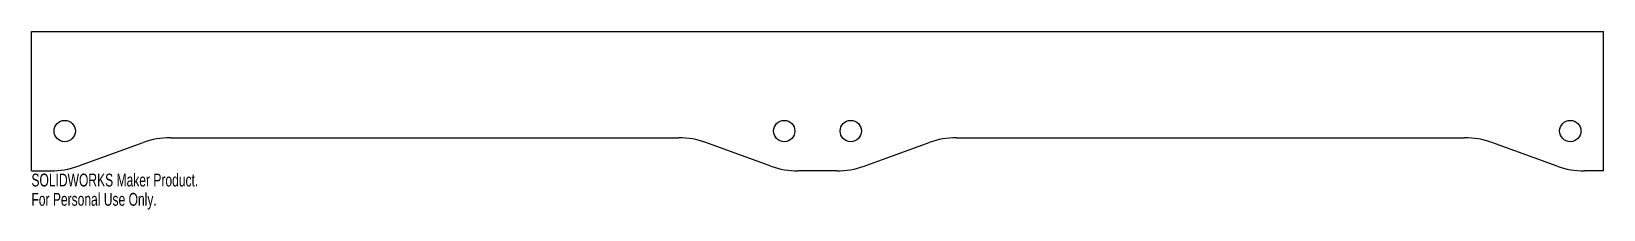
# Model space of a CAD drawing. Header units: millimetres. Extents: x 0 to 590, y -27 to 40.
import ezdxf

# ---------------------------------------------------------------- set-up
doc = ezdxf.new("R2010")
doc.units = ezdxf.units.MM
doc.styles.add('SLDTEXTSTYLE0', font='TXT', dxfattribs={"width": 0.7})

msp = doc.modelspace()

# ---------------------------------------------------------------- linework, layer by layer
at = {"color": 7, "linetype": 'Continuous', "lineweight": 25}
for p, q in [((0, -12.5), (0, 40)), ((0, 40), (590, 40)), ((590, -12.5), (590, 40)), ((52.13, 0), (242.87, 0)), ((347.13, 0), (537.87, 0)), ((17.47, -10.69), (41.87, -1.81)), ((277.53, -10.69), (253.13, -1.81)), ((312.47, -10.69), (336.87, -1.81)), ((572.53, -10.69), (548.13, -1.81)), ((0, -12.5), (7.21, -12.5)), ((302.21, -12.5), (287.79, -12.5)), ((590, -12.5), (582.79, -12.5))]:
    msp.add_line(p, q, dxfattribs=at)
for centre in [(12.5, 2.5), (282.5, 2.5), (307.5, 2.5), (577.5, 2.5)]:
    msp.add_circle(centre, 4, dxfattribs=at)
for centre, start, end in [((52.13, -30), 90, 110), ((242.87, -30), 70, 90), ((347.13, -30), 90, 110), ((537.87, -30), 70, 90), ((7.21, 17.5), 270, 290), ((287.79, 17.5), 250, 270), ((302.21, 17.5), 270, 290), ((582.79, 17.5), 250, 270)]:
    msp.add_arc(centre, 30, start, end, dxfattribs=at)

# ---------------------------------------------------------------- texts
at = {"color": 7, "linetype": 'Continuous', "char_height": 4.8336, "attachment_point": 1, "style": 'SLDTEXTSTYLE0'}
for s, insert in [('SOLIDWORKS Maker Product.', (0, -13.52)), ('For Personal Use Only.', (0, -20.77))]:
    msp.add_mtext(s, dxfattribs=dict(at, insert=insert))

doc.saveas('drawing.dxf')
